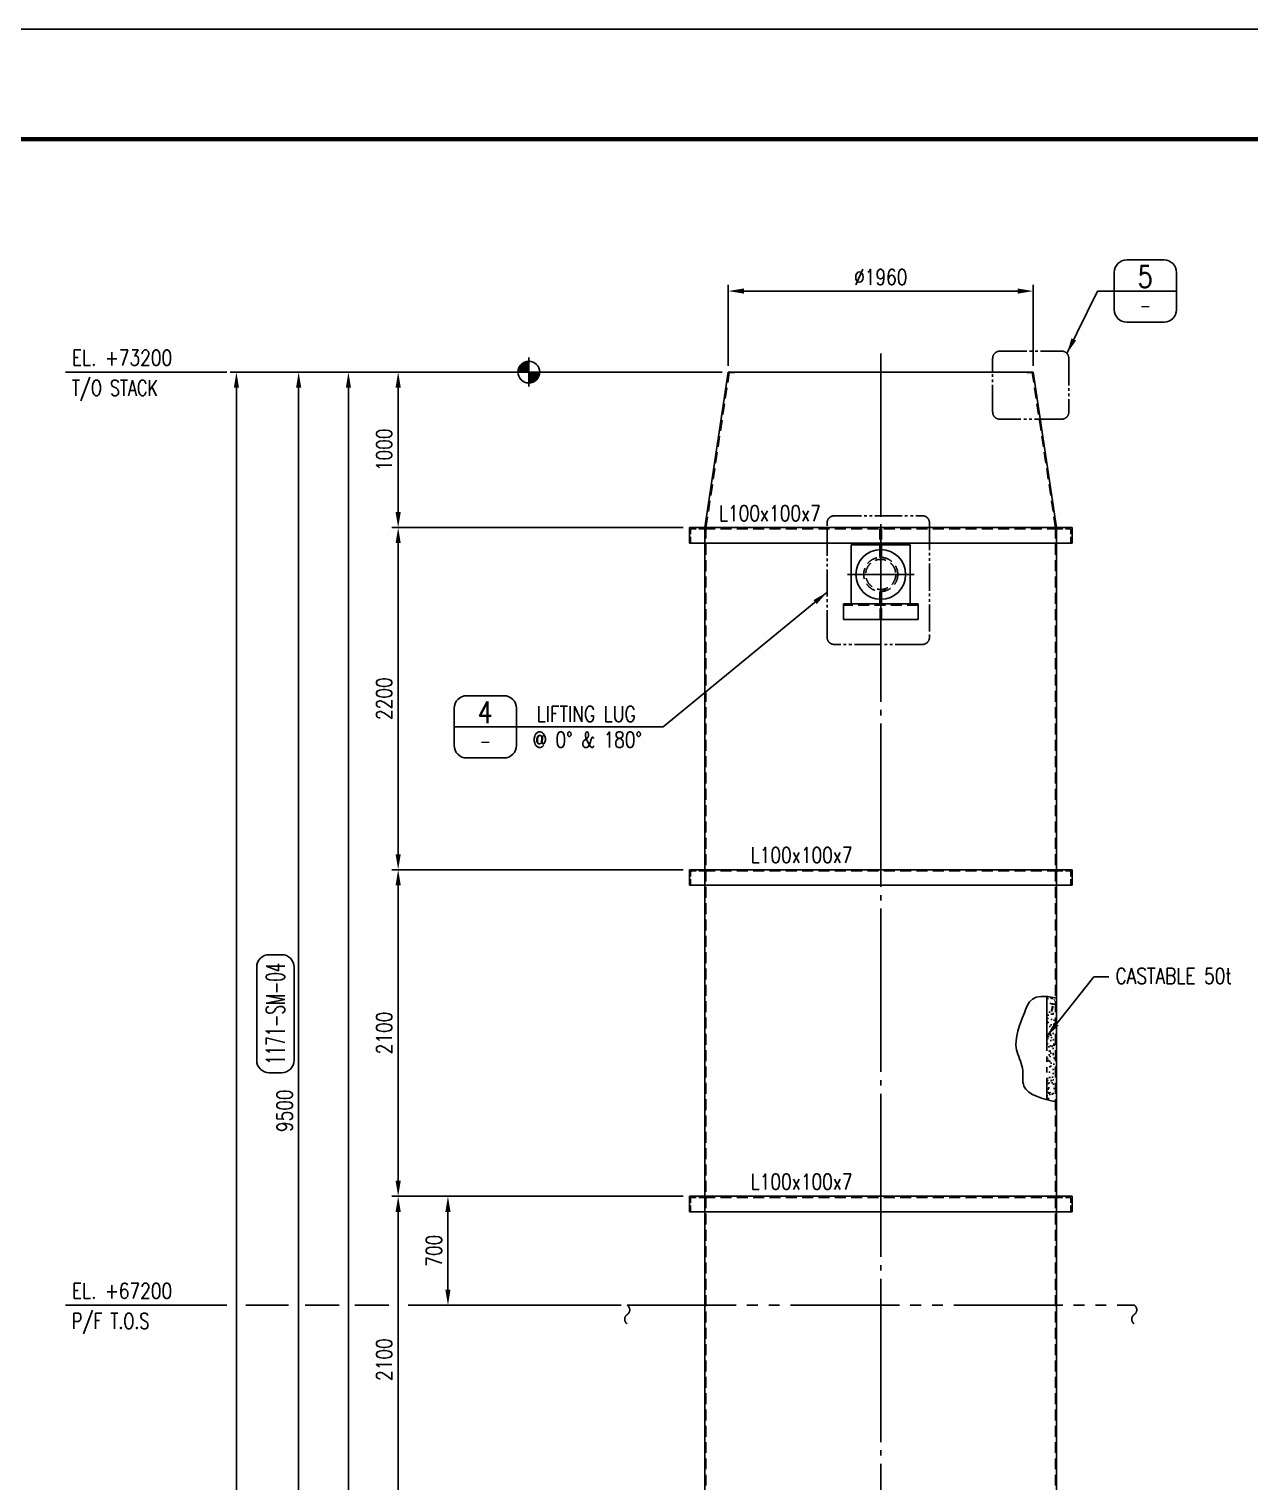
# Model space of a CAD drawing. Header units: millimetres. Extents: x 0 to 134087, y -49114 to 20834.
# Drawn here: x 11676 to 19525, y -15327 to -5985 of the extents above; entities that cross this region are included whole.
import ezdxf
from ezdxf.enums import TextEntityAlignment as Align

# ---------------------------------------------------------------- set-up
doc = ezdxf.new("R2010")
doc.units = ezdxf.units.MM
doc.header["$LTSCALE"] = 35
for name, pattern in [('JNK-CENTER', [34, 30, -1.5, 1, -1.5]), ('JNK-HIDDEN', [3, 2, -1]), ('JNK-PHANTOM', [15, 10, -1, 1, -1, 1, -1]), ('PH2', [15, 10, -1, 1, -1, 1, -1]), ('PHA', [30, 20, -2, 2, -2, 2, -2])]:
    doc.linetypes.add(name, pattern=pattern)
for name, color, linetype in [('CEN-R', 1, 'JNK-CENTER'), ('CON-G', 3, 'Continuous'), ('CON-W', 7, 'Continuous'), ('CON-Y', 2, 'Continuous'), ('det', 2, 'PH2'), ('Dim-W', 7, 'Continuous'), ('HID-Y', 2, 'JNK-HIDDEN'), ('HL', 7, 'Continuous'), ('PAN-W', 6, 'PHA'), ('PHA-M', 6, 'JNK-PHANTOM'), ('STL-OBJT', 7, 'Continuous'), ('TXT-G', 3, 'Continuous'), ('TXT-Y', 2, 'Continuous')]:
    doc.layers.add(name, color=color, linetype=linetype)
doc.styles.add('SIMPLEX', font='simplex.shx', dxfattribs={"width": 0.8})
doc.dimstyles.new('DIM40', dxfattribs={"dimscale": 40, "dimtxt": 2.5, "dimasz": 2.5, "dimexe": 1, "dimexo": 1, "dimgap": 1, "dimtad": 1, "dimdec": 0, "dimdsep": 46, "dimtxsty": 'SIMPLEX', "dimcen": 0, "dimclrd": 7, "dimclre": 7, "dimclrt": 2, "dimadec": 1, "dimazin": 2, "dimtfac": 1, "dimtdec": 0, "dimtix": 1, "dimtmove": 2, "dimatfit": 2, "dimfxl": 1, "dimtolj": 1, "dimtzin": 0, "dimarcsym": 1})

# ---------------------------------------------------------------- blocks, each defined once
blk = doc.blocks.new('TITLE')
at = {"color": 7}
blk.add_line((841, 594.85), (0, 594.85), dxfattribs=at)
at = {"color": 7, "const_width": 0.707}
blk.add_lwpolyline([(823.32, 577.17), (27.94, 577.17)], dxfattribs=at)
blk = doc.blocks.new('A$C3C055926')
at = {"layer": 'HID-Y'}
for p, q in [((100, 100), (0, 100)), ((0, 100), (0, 0)), ((100, 98), (100, 100)), ((0, 0), (2, 0))]:
    blk.add_line(p, q, dxfattribs=at)
at = {"layer": 'HID-Y', "ltscale": 0.5}
for p, q in [((7, 5), (7, 83)), ((95, 93), (17, 93))]:
    blk.add_line(p, q, dxfattribs=at)
at = {"layer": 'HID-Y'}
for centre, radius, start, end in [((95, 98), 5, 270, 0), ((2, 5), 5, 270, 0), ((17, 83), 10, 90, 180)]:
    blk.add_arc(centre, radius, start, end, dxfattribs=at)
blk = doc.blocks.new('A$C2A517C6A')
at = {"layer": 'CON-G'}
for p, q in [((0, 100), (2460, 100)), ((0, 100), (0, 0)), ((2460, 100), (2460, 0)), ((0, 0), (2460, 0))]:
    blk.add_line(p, q, dxfattribs=at)
at = {"layer": 'HID-Y'}
blk.add_line((95, 93), (2365, 93), dxfattribs=at)
at = {"layer": 'CON-G'}
blk.add_blockref('A$C3C055926', (0, 0), dxfattribs=at)
at = {"layer": 'CON-G', "xscale": -1}
blk.add_blockref('A$C3C055926', (2460, 0), dxfattribs=at)
blk = doc.blocks.new('*D981')
at = {"layer": 'DEFPOINTS', "color": 0, "transparency": 16777216}
for p in [(18131.5, -7669.8), (16171.5, -8190.8), (18131.5, -8190.8)]:
    blk.add_point(p, dxfattribs=at)
at = {"layer": 'Dim-W', "color": 7, "linetype": 'ByBlock', "lineweight": -2, "transparency": 16777216}
for p, q in [((16171.5, -8150.8), (16171.5, -7629.8)), ((18131.5, -8150.8), (18131.5, -7629.8)), ((16271.5, -7669.8), (18031.5, -7669.8))]:
    blk.add_line(p, q, dxfattribs=at)
at = {"layer": 'Dim-W', "color": 7, "transparency": 16777216}
for points in [[(16271.5, -7653.1), (16271.5, -7686.4), (16171.5, -7669.8)], [(18031.5, -7653.1), (18031.5, -7686.4), (18131.5, -7669.8)]]:
    blk.add_solid(points, dxfattribs=at)
at = {"layer": 'Dim-W', "color": 2, "transparency": 16777216, "insert": (17151.5, -7579.8), "char_height": 100, "attachment_point": 5, "style": 'SIMPLEX', "bg_fill": 3, "box_fill_scale": 1.1, "bg_fill_color": 256, "bg_fill_true_color": 13158600, "bg_fill_transparency": 0}
blk.add_mtext('\\A1;%%c1960', dxfattribs=at)
blk = doc.blocks.new('det-tag')
at = {"layer": 'CON-Y'}
blk.add_line((5, 0), (-5, 0), dxfattribs=at)
blk.add_lwpolyline([(-3, -5), (3, -5, 0.414214), (5, -3), (5, 3, 0.414214), (3, 5), (-3, 5, 0.414214), (-5, 3), (-5, -3, 0.414214)], format="xyb", close=True, dxfattribs=at)
at = {"layer": 'CON-G', "style": 'SIMPLEX', "width": 0.8}
blk.add_attdef('TAG', text='', height=3.5, dxfattribs=at).set_placement((0.02, 0.58), align=Align.CENTER)
at = {"layer": 'CON-Y', "style": 'SIMPLEX', "width": 0.8}
blk.add_attdef('-8888', text='', height=2, dxfattribs=at).set_placement((0, -3.34), align=Align.CENTER)
blk = doc.blocks.new('*D982')
at = {"layer": 'DEFPOINTS', "color": 0, "transparency": 16777216}
for p in [(16171.5, -8190.8), (13008.8, -27190.8), (15921.5, -27190.8)]:
    blk.add_point(p, dxfattribs=at)
at = {"layer": 'Dim-W', "color": 7, "linetype": 'ByBlock', "lineweight": -2, "transparency": 16777216}
for p, q in [((16131.5, -8190.8), (12968.8, -8190.8)), ((13008.8, -8290.8), (13008.8, -27090.8)), ((15881.5, -27190.8), (12968.8, -27190.8))]:
    blk.add_line(p, q, dxfattribs=at)
at = {"layer": 'Dim-W', "color": 7, "transparency": 16777216}
for points in [[(12992.1, -8290.8), (13025.4, -8290.8), (13008.8, -8190.8)], [(12992.1, -27090.8), (13025.4, -27090.8), (13008.8, -27190.8)]]:
    blk.add_solid(points, dxfattribs=at)
at = {"layer": 'Dim-W', "color": 2, "transparency": 16777216, "insert": (12918.8, -17690.8), "char_height": 100, "attachment_point": 5, "rotation": 90, "style": 'SIMPLEX', "bg_fill": 3, "box_fill_scale": 1.1, "bg_fill_color": 256, "bg_fill_true_color": 13158600, "bg_fill_transparency": 0}
blk.add_mtext('\\A1;19000', dxfattribs=at)
blk = doc.blocks.new('*D983')
at = {"layer": 'DEFPOINTS', "color": 0, "transparency": 16777216}
for p in [(16171.5, -8190.8), (13408.8, -17690.8), (15921.5, -17690.8)]:
    blk.add_point(p, dxfattribs=at)
at = {"layer": 'Dim-W', "color": 7, "linetype": 'ByBlock', "lineweight": -2, "transparency": 16777216}
for p, q in [((16131.5, -8190.8), (13368.8, -8190.8)), ((13408.8, -8290.8), (13408.8, -17590.8)), ((15881.5, -17690.8), (13368.8, -17690.8))]:
    blk.add_line(p, q, dxfattribs=at)
at = {"layer": 'Dim-W', "color": 7, "transparency": 16777216}
for points in [[(13392.1, -8290.8), (13425.4, -8290.8), (13408.8, -8190.8)], [(13392.1, -17590.8), (13425.4, -17590.8), (13408.8, -17690.8)]]:
    blk.add_solid(points, dxfattribs=at)
at = {"layer": 'Dim-W', "color": 2, "transparency": 16777216, "insert": (13318.8, -12940.8), "char_height": 100, "attachment_point": 5, "rotation": 90, "style": 'SIMPLEX', "bg_fill": 3, "box_fill_scale": 1.1, "bg_fill_color": 256, "bg_fill_true_color": 13158600, "bg_fill_transparency": 0}
blk.add_mtext('\\A1;9500', dxfattribs=at)
blk = doc.blocks.new('DUCT-TAG')
at = {"layer": 'CON-G'}
blk.add_lwpolyline([(-9.49, -1), (-9.49, 1, -0.414214), (-7.49, 3), (7.49, 3, -0.414214), (9.49, 1), (9.49, -1, -0.414214), (7.49, -3), (-7.49, -3, -0.414214)], format="xyb", close=True, dxfattribs=at)
at = {"layer": 'CON-G', "style": 'SIMPLEX', "width": 1.246304}
blk.add_attdef('NAME', text='', height=3, dxfattribs=at).set_placement((-8.19, -1.5), (8.19, -1.5), align=Align.FIT)
at = {"layer": 'CON-Y', "style": 'SIMPLEX'}
blk.add_attdef('ELEVATION', text='', height=2, dxfattribs=at).set_placement((0, -6.02), align=Align.CENTER)
blk = doc.blocks.new('FS-MARK')
h = blk.add_hatch(color=256)
edge = h.paths.add_edge_path()
edge.add_arc((0, 0), 1.75, 90, 180)
edge.add_line((-1.75, 0), (0, 0))
edge.add_line((0, 0), (0, 1.75))
h = blk.add_hatch(color=256)
edge = h.paths.add_edge_path()
edge.add_line((0, 0), (0, -1.75))
edge.add_arc((0, 0), 1.75, 270, 360)
edge.add_line((1.75, 0), (0, 0))
for p, q in [((2.33, 0), (-2.33, 0)), ((0, 2.33), (0, -2.33))]:
    blk.add_line(p, q)
blk.add_circle((0, 0), 1.75)
at = {"layer": 'CON-Y', "style": 'SIMPLEX', "width": 0.8}
blk.add_attdef('F.S.', (3.19, 1), '', height=2.5, dxfattribs=at)
blk = doc.blocks.new('*D985')
at = {"layer": 'DEFPOINTS', "color": 0, "transparency": 16777216}
for p in [(13728.8, -8190.8), (13728.8, -23390.8), (16021.5, -23390.8)]:
    blk.add_point(p, dxfattribs=at)
at = {"layer": 'Dim-W', "color": 7, "linetype": 'ByBlock', "lineweight": -2, "transparency": 16777216}
for p, q in [((13728.8, -8290.8), (13728.8, -23290.8)), ((15981.5, -23390.8), (13688.8, -23390.8))]:
    blk.add_line(p, q, dxfattribs=at)
at = {"layer": 'Dim-W', "color": 7, "transparency": 16777216}
for points in [[(13712.1, -8290.8), (13745.4, -8290.8), (13728.8, -8190.8)], [(13712.1, -23290.8), (13745.4, -23290.8), (13728.8, -23390.8)]]:
    blk.add_solid(points, dxfattribs=at)
at = {"layer": 'Dim-W', "color": 2, "transparency": 16777216, "insert": (13612.6, -15790.8), "char_height": 100, "attachment_point": 5, "rotation": 90, "style": 'SIMPLEX', "bg_fill": 3, "box_fill_scale": 1.1, "bg_fill_color": 256, "bg_fill_true_color": 13158600, "bg_fill_transparency": 0}
blk.add_mtext('\\A1;15200 (PL-6t)', dxfattribs=at)
blk = doc.blocks.new('*D987')
at = {"layer": 'DEFPOINTS', "color": 0, "transparency": 16777216}
for p in [(14048.8, -8190.8), (14048.8, -9190.8), (15921.5, -9190.8)]:
    blk.add_point(p, dxfattribs=at)
at = {"layer": 'Dim-W', "color": 7, "linetype": 'ByBlock', "lineweight": -2, "transparency": 16777216}
for p, q in [((14048.8, -8290.8), (14048.8, -9090.8)), ((15881.5, -9190.8), (14008.8, -9190.8))]:
    blk.add_line(p, q, dxfattribs=at)
at = {"layer": 'Dim-W', "color": 7, "transparency": 16777216}
for points in [[(14032.1, -8290.8), (14065.4, -8290.8), (14048.8, -8190.8)], [(14032.1, -9090.8), (14065.4, -9090.8), (14048.8, -9190.8)]]:
    blk.add_solid(points, dxfattribs=at)
at = {"layer": 'Dim-W', "color": 2, "transparency": 16777216, "insert": (13958.8, -8690.8), "char_height": 100, "attachment_point": 5, "rotation": 90, "style": 'SIMPLEX', "bg_fill": 3, "box_fill_scale": 1.1, "bg_fill_color": 256, "bg_fill_true_color": 13158600, "bg_fill_transparency": 0}
blk.add_mtext('\\A1;1000', dxfattribs=at)
blk = doc.blocks.new('*D988')
at = {"layer": 'DEFPOINTS', "color": 0, "transparency": 16777216}
for p in [(14048.8, -9190.8), (14048.8, -11390.8), (15921.5, -11390.8)]:
    blk.add_point(p, dxfattribs=at)
at = {"layer": 'Dim-W', "color": 7, "linetype": 'ByBlock', "lineweight": -2, "transparency": 16777216}
for p, q in [((14048.8, -9290.8), (14048.8, -11290.8)), ((15881.5, -11390.8), (14008.8, -11390.8))]:
    blk.add_line(p, q, dxfattribs=at)
at = {"layer": 'Dim-W', "color": 7, "transparency": 16777216}
for points in [[(14032.1, -9290.8), (14065.4, -9290.8), (14048.8, -9190.8)], [(14032.1, -11290.8), (14065.4, -11290.8), (14048.8, -11390.8)]]:
    blk.add_solid(points, dxfattribs=at)
at = {"layer": 'Dim-W', "color": 2, "transparency": 16777216, "insert": (13958.8, -10290.8), "char_height": 100, "attachment_point": 5, "rotation": 90, "style": 'SIMPLEX', "bg_fill": 3, "box_fill_scale": 1.1, "bg_fill_color": 256, "bg_fill_true_color": 13158600, "bg_fill_transparency": 0}
blk.add_mtext('\\A1;2200', dxfattribs=at)
blk = doc.blocks.new('*D989')
at = {"layer": 'DEFPOINTS', "color": 0, "transparency": 16777216}
for p in [(14048.8, -11390.8), (14048.8, -13490.8), (15921.5, -13490.8)]:
    blk.add_point(p, dxfattribs=at)
at = {"layer": 'Dim-W', "color": 7, "linetype": 'ByBlock', "lineweight": -2, "transparency": 16777216}
for p, q in [((14048.8, -11490.8), (14048.8, -13390.8)), ((15881.5, -13490.8), (14008.8, -13490.8))]:
    blk.add_line(p, q, dxfattribs=at)
at = {"layer": 'Dim-W', "color": 7, "transparency": 16777216}
for points in [[(14032.1, -11490.8), (14065.4, -11490.8), (14048.8, -11390.8)], [(14032.1, -13390.8), (14065.4, -13390.8), (14048.8, -13490.8)]]:
    blk.add_solid(points, dxfattribs=at)
at = {"layer": 'Dim-W', "color": 2, "transparency": 16777216, "insert": (13958.8, -12440.8), "char_height": 100, "attachment_point": 5, "rotation": 90, "style": 'SIMPLEX', "bg_fill": 3, "box_fill_scale": 1.1, "bg_fill_color": 256, "bg_fill_true_color": 13158600, "bg_fill_transparency": 0}
blk.add_mtext('\\A1;2100', dxfattribs=at)
blk = doc.blocks.new('*D990')
at = {"layer": 'DEFPOINTS', "color": 0, "transparency": 16777216}
for p in [(14048.8, -13490.8), (14048.8, -15590.8), (15921.5, -15590.8)]:
    blk.add_point(p, dxfattribs=at)
at = {"layer": 'Dim-W', "color": 7, "linetype": 'ByBlock', "lineweight": -2, "transparency": 16777216}
for p, q in [((14048.8, -13590.8), (14048.8, -15490.8)), ((15881.5, -15590.8), (14008.8, -15590.8))]:
    blk.add_line(p, q, dxfattribs=at)
at = {"layer": 'Dim-W', "color": 7, "transparency": 16777216}
for points in [[(14032.1, -13590.8), (14065.4, -13590.8), (14048.8, -13490.8)], [(14032.1, -15490.8), (14065.4, -15490.8), (14048.8, -15590.8)]]:
    blk.add_solid(points, dxfattribs=at)
at = {"layer": 'Dim-W', "color": 2, "transparency": 16777216, "insert": (13958.8, -14540.8), "char_height": 100, "attachment_point": 5, "rotation": 90, "style": 'SIMPLEX', "bg_fill": 3, "box_fill_scale": 1.1, "bg_fill_color": 256, "bg_fill_true_color": 13158600, "bg_fill_transparency": 0}
blk.add_mtext('\\A1;2100', dxfattribs=at)
blk = doc.blocks.new('*D996')
at = {"layer": 'DEFPOINTS', "color": 0, "transparency": 16777216}
for p in [(14368.8, -13490.8), (14368.8, -14190.8), (15521.5, -14190.8)]:
    blk.add_point(p, dxfattribs=at)
at = {"layer": 'Dim-W', "color": 7, "linetype": 'ByBlock', "lineweight": -2, "transparency": 16777216}
for p, q in [((14368.8, -13590.8), (14368.8, -14090.8)), ((15481.5, -14190.8), (14328.8, -14190.8))]:
    blk.add_line(p, q, dxfattribs=at)
at = {"layer": 'Dim-W', "color": 7, "transparency": 16777216}
for points in [[(14352.1, -13590.8), (14385.4, -13590.8), (14368.8, -13490.8)], [(14352.1, -14090.8), (14385.4, -14090.8), (14368.8, -14190.8)]]:
    blk.add_solid(points, dxfattribs=at)
at = {"layer": 'Dim-W', "color": 2, "transparency": 16777216, "insert": (14278.8, -13840.8), "char_height": 100, "attachment_point": 5, "rotation": 90, "style": 'SIMPLEX', "bg_fill": 3, "box_fill_scale": 1.1, "bg_fill_color": 256, "bg_fill_true_color": 13158600, "bg_fill_transparency": 0}
blk.add_mtext('\\A1;700', dxfattribs=at)
blk = doc.blocks.new('A$C20096044')
at = {"layer": 'CEN-R'}
for p, q in [((240, 0), (240, 638)), ((454, 314), (26, 314)), ((427.5, 314), (52.5, 314)), ((268.4, 208.2), (265.1, 220.5))]:
    blk.add_line(p, q, dxfattribs=at)
at = {"layer": 'CON-G'}
for p, q in [((50, 124), (50, 504)), ((430, 504), (50, 504)), ((235, 514), (235, 473.9)), ((245, 514), (245, 473.9)), ((430, 124), (430, 504)), ((480, 124), (0, 124)), ((0, 24), (0, 124)), ((235, 154.1), (235, 124)), ((245, 154.1), (245, 124)), ((480, 24), (480, 124)), ((480, 24), (0, 24))]:
    blk.add_line(p, q, dxfattribs=at)
blk.add_circle((240, 314), 160, dxfattribs=at)
at = {"layer": 'HID-Y'}
for p, q in [((235, 608), (235, 514)), ((245, 608), (245, 514)), ((235, 473.9), (235, 423.4)), ((245, 473.9), (245, 423.4)), ((235, 154.1), (235, 204.6)), ((245, 154.1), (245, 204.6)), ((265.5, 207.4), (262.2, 219.7)), ((271.3, 209), (268, 221.2)), ((480, 117), (0, 117)), ((235.5, 24), (235.5, 117)), ((244.5, 24), (244.5, 117))]:
    blk.add_line(p, q, dxfattribs=at)
for radius in [109.5, 96.8]:
    blk.add_circle((240, 314), radius, dxfattribs=at)

msp = doc.modelspace()

# ---------------------------------------------------------------- hatches: boundary and pattern name
at = {"layer": 'CON-W'}
h = msp.add_hatch(dxfattribs=at)
h.set_pattern_fill('AR-CONC', color=256, scale=0.4, style=0)
h.set_pattern_definition([(50, (178393.54, 41657.98), (72.873868, -6.375634), [7.62, -83.82]), (355, (178393.54, 41657.98), (-14.09713, 76.422657), [6.096, -67.056]), (100.451, (178399.614, 41657.45), (58.777, 70.046675), [6.476, -71.236]), (46.1842, (178393.54, 41678.3), (108.431616, -16.81693), [11.43, -125.73]), (96.6356, (178402.58, 41676.9), (94.961694, 98.97022), [9.714, -106.854]), (351.184, (178393.54, 41678.3), (94.96184, 98.97005), [9.144, -100.584]), (21, (178403.7, 41673.22), (60.645952, -40.906207), [7.62, -83.82]), (326, (178403.7, 41673.22), (24.72081, 73.675186), [6.096, -67.056]), (71.4514, (178408.755, 41669.81), (85.366596, 32.769143), [6.476, -71.236]), (37.5, (178393.54, 41657.978), (1.2354413, 33.8220155), [0, -66.2432, 0, -68.072, 0, -67.31]), (7.5, (178393.54, 41657.978), (26.727865, 40.07223), [0, -38.8112, 0, -64.7192, 0, -25.654]), (327.5, (178370.884, 41657.978), (54.236238, -2.2914976), [0, -25.4, 0, -79.248, 0, -105.156]), (317.5, (178360.724, 41657.98), (59.251673, 10.170596), [0, -33.02, 0, -52.6288, 0, -74.676])])
edge = h.paths.add_edge_path()
edge.add_spline(control_points=[(18269.5368, -12213.991), (18250.7908, -12209.6003), (18234.2271, -12206.8726), (18219.5368, -12205.6034)], knot_values=[112.971929563, 112.971929563, 112.971929563, 112.971929563, 138.767778602, 138.767778602, 138.767778602, 138.767778602], degree=3, periodic=0)
edge.add_line((18219.5368, -12205.6034), (18219.5368, -12867.6173))
edge.add_spline(control_points=[(18219.5368, -12867.6173), (18236.4879, -12872.5802), (18253.4671, -12876.9632), (18269.5368, -12881.0226)], knot_values=[873.184071324, 873.184071324, 873.184071324, 873.184071324, 912.407484559, 912.407484559, 912.407484559, 912.407484559], degree=3, periodic=0)
edge.add_line((18269.5368, -12881.0226), (18269.5368, -12213.991))

# ---------------------------------------------------------------- linework, layer by layer
at = {"layer": 'CEN-R'}
msp.add_line((17151.5368, -8070.7612), (17151.5368, -27920.7191), dxfattribs=at)
at = {"layer": 'CON-G'}
for p, q in [((16021.5368, -9190.7612), (16171.5368, -8190.7612)), ((18131.5368, -8190.7612), (16171.5368, -8190.7612)), ((18281.5368, -9190.7612), (18131.5368, -8190.7612)), ((16021.5368, -17690.7612), (16021.5368, -9190.7612)), ((18281.5368, -9190.7612), (16021.5368, -9190.7612)), ((18281.5368, -9190.7612), (18281.5368, -17690.7612))]:
    msp.add_line(p, q, dxfattribs=at)
at = {"layer": 'CON-W'}
msp.add_open_spline([(18281.5368, -12216.4387), (18118.1523, -12177.8373), (18083.3529, -12309.3198), (17987.4464, -12512.1387), (18078.9221, -12662.3014), (18041.2543, -12826.4266), (18195.5909, -12864.945), (18281.5368, -12883.5409)], degree=3, knots=[108.476968932, 108.476968932, 108.476968932, 108.476968932, 308.574105399, 522.161017244, 630.663021178, 735.273784482, 920.648625781, 920.648625781, 920.648625781, 920.648625781], dxfattribs=at)
at = {"layer": 'det', "ltscale": 0.5}
msp.add_lwpolyline([(16851.7956, -9114.8752), (17419.7901, -9114.8752, -0.414213562), (17464.7901, -9159.8752), (17464.7901, -9896.896, -0.414213562), (17419.7901, -9941.896), (16851.7956, -9941.896, -0.414213562), (16806.7956, -9896.896), (16806.7956, -9159.8752, -0.414213562)], format="xyb", close=True, dxfattribs=at)
at = {"layer": 'HID-Y'}
for p, q in [((16027.5368, -9191.2087), (16177.604, -8190.7612)), ((16227.604, -8190.7612), (16227.604, -8193.7612)), ((18075.4697, -8190.7612), (18075.4697, -8193.7612)), ((18275.5368, -9191.2087), (18125.4697, -8190.7612)), ((16027.5368, -9191.2087), (16027.5368, -17690.7612)), ((18275.5368, -9191.2087), (18275.5368, -17690.7612))]:
    msp.add_line(p, q, dxfattribs=at)
at = {"layer": 'HID-Y', "ltscale": 0.5}
for p, q in [((16177.154, -8193.7612), (16227.604, -8193.7612)), ((18125.9197, -8193.7612), (18075.4697, -8193.7612))]:
    msp.add_line(p, q, dxfattribs=at)
at = {"layer": 'PAN-W'}
msp.add_line((15521.5368, -14190.7612), (18781.5368, -14190.7612), dxfattribs=at)
for points in [[(15521.5368, -14190.7612, -0.535183758), (15521.5368, -14250.7612, 0.535183758), (15521.5368, -14310.7612)], [(18781.5368, -14190.7612, -0.535183758), (18781.5368, -14250.7612, 0.535183758), (18781.5368, -14310.7612)]]:
    msp.add_lwpolyline(points, format="xyb", dxfattribs=at)
at = {"layer": 'PHA-M'}
msp.add_line((18219.5368, -12205.6034), (18219.5368, -12867.6173), dxfattribs=at)
at = {"layer": 'STL-OBJT'}
msp.add_line((18545.2605, -7669.7778), (18652.9477, -7669.7778), dxfattribs=at)

# ---------------------------------------------------------------- block references
at = {"linetype": 'ByBlock', "xscale": 39.99999999599993, "yscale": 39.99999999599993, "zscale": 39.99999999599993}
msp.add_blockref('TITLE', (495.1219, -29779.1804), dxfattribs=at)
at = {"layer": 'CON-G'}
for p in [(15921.5368, -9290.7613), (15921.5368, -11490.7613), (15921.5368, -13590.7613)]:
    msp.add_blockref('A$C2A517C6A', p, dxfattribs=at)
at = {"layer": 'CON-Y'}
ref = msp.add_blockref('det-tag', (18852.9477, -7669.7778), dxfattribs=dict(at, xscale=-40, yscale=40, zscale=40))
ref.add_attrib('TAG', '5', dxfattribs={"layer": 'CON-G', "height": 140, "style": 'SIMPLEX', "width": 0.8}).set_placement((18852.0144, -7646.5778), align=Align.CENTER)
ref.add_attrib('-8888', '-', dxfattribs={"height": 80, "style": 'SIMPLEX', "width": 0.8}).set_placement((18852.9477, -7803.3778), align=Align.CENTER)
at = {"layer": 'Dim-W'}
msp.add_blockref('A$C20096044', (16911.5369, -9805.7612), dxfattribs=at)

# ---------------------------------------------------------------- texts
at = {"layer": 'Dim-W', "color": 2, "style": 'SIMPLEX', "width": 0.8}
msp.add_text('L100x100x7', height=100, dxfattribs=at).set_placement((16111.4747, -9148.595))
at = {"layer": 'TXT-Y', "color": 2, "style": 'SIMPLEX'}
for s, width, p in [('EL. +73200', 0.8, (11950.9099, -8148.6818)), ('T/O STACK', 0.75, (11950.9099, -8342.4953)), ('L100x100x7', 0.8, (16315.5191, -11346.636)), ('CASTABLE 50t', 0.8, (18661.2735, -12124.2358)), ('L100x100x7', 0.8, (16315.5191, -13446.636)), ('EL. +67200', 0.8, (11950.9099, -14148.6446)), ('P/F T.O.S', 0.75, (11950.9099, -14342.4581))]:
    msp.add_text(s, height=100, dxfattribs=dict(at, width=width)).set_placement(p)

# ---------------------------------------------------------------- leaders
at = {"layer": 'Dim-W'}
msp.add_leader([(18348.5137, -8070.8234), (18545.2605, -7669.7778)], dimstyle='DIM40', override={"dimgap": 1, "dimtad": 0, "dimcen": 0, "dimtfill": 1}, dxfattribs=at)
at = {"layer": 'STL-OBJT'}
msp.add_leader([(18220.1475, -12460.675), (18521.662, -12080.1925), (18617.1802, -12080.1925)], dimstyle='DIM40', dxfattribs=at)

# ---------------------------------------------------------------- next in the draw order: dimensions: what is measured, and where the dimension line sits
at = {"layer": 'Dim-W'}
dim = msp.add_linear_dim(base=(18131.5368, -7669.7778), p1=(16171.5368, -8190.7612), p2=(18131.5368, -8190.7612), text='%%c<>', dimstyle='DIM40', override={"dimcen": 0, "dimtfill": 1}, dxfattribs=at)
dim.commit()
dim.dimension.update_dxf_attribs({"geometry": '*D981', "text_midpoint": (17151.5368, -7579.7778)})

# ---------------------------------------------------------------- next in the draw order: linework, layer by layer
at = {"layer": 'det', "ltscale": 0.5}
msp.add_lwpolyline([(17916.1414, -8056.3703), (18315.47, -8056.3703, -0.414213562), (18360.47, -8101.3703), (18360.47, -8448.1975, -0.414213562), (18315.47, -8493.1975), (17916.1414, -8493.1975, -0.414213562), (17871.1414, -8448.1975), (17871.1414, -8101.3703, -0.414213562)], format="xyb", close=True, dxfattribs=at)

# ---------------------------------------------------------------- next in the draw order: dimensions: what is measured, and where the dimension line sits
at = {"layer": 'Dim-W'}
dim = msp.add_linear_dim(base=(13008.7579, -27190.7612), p1=(16171.5368, -8190.7612), p2=(15921.5368, -27190.7612), angle=90, dimstyle='DIM40', override={"dimcen": 0, "dimtfill": 1}, dxfattribs=at)
dim.commit()
dim.dimension.update_dxf_attribs({"geometry": '*D982', "text_midpoint": (12918.7579, -17690.7612)})

# ---------------------------------------------------------------- next in the draw order: linework, layer by layer
for p, q in [((12947.4871, -8190.7652), (11910.7914, -8190.7985)), ((12946.8205, -14190.7437), (11910.7914, -14190.7612))]:
    msp.add_line(p, q, dxfattribs=at)

# ---------------------------------------------------------------- next in the draw order: dimensions: what is measured, and where the dimension line sits
dim = msp.add_linear_dim(base=(13408.7579, -17690.7612), p1=(16171.5368, -8190.7612), p2=(15921.5368, -17690.7612), angle=90, dimstyle='DIM40', override={"dimcen": 0, "dimtfill": 1}, dxfattribs=at)
dim.commit()
dim.dimension.update_dxf_attribs({"geometry": '*D983', "text_midpoint": (13318.7579, -12940.7612)})

# ---------------------------------------------------------------- next in the draw order: linework, layer by layer
msp.add_line((13344.3912, -14190.737), (13070.0286, -14190.7416), dxfattribs=at)

# ---------------------------------------------------------------- next in the draw order: block references
at = {"layer": 'CON-W', "xscale": 40, "yscale": 40, "zscale": 40}
msp.add_blockref('FS-MARK', (14888.6853, -8190.7516), dxfattribs=at)
at = {"layer": 'TXT-G'}
ref = msp.add_blockref('DUCT-TAG', (13259.2693, -12316.4624), dxfattribs=dict(at, xscale=40, yscale=40, zscale=40, rotation=90))
ref.add_attrib('NAME', '1171-SM-04', dxfattribs={"layer": 'CON-G', "height": 120, "rotation": 90, "style": 'SIMPLEX', "width": 0.576181}).set_placement((13319.2693, -12644.0624), (13319.2693, -11988.8624), align=Align.FIT)

# ---------------------------------------------------------------- next in the draw order: dimensions: what is measured, and where the dimension line sits
at = {"layer": 'Dim-W'}
dim = msp.add_linear_dim(base=(13728.7579, -23390.7612), p1=(13728.7579, -8190.7612), p2=(16021.5368, -23390.7612), angle=90, text='<> (PL-6t)', dimstyle='DIM40', override={"dimcen": 0, "dimtfill": 1}, dxfattribs=at)
dim.commit()
dim.dimension.update_dxf_attribs({"geometry": '*D985', "text_midpoint": (13612.5674, -15790.7612)})

# ---------------------------------------------------------------- next in the draw order: linework, layer by layer
msp.add_line((13669.3856, -14190.7315), (13450.8545, -14190.7352), dxfattribs=at)

# ---------------------------------------------------------------- next in the draw order: dimensions: what is measured, and where the dimension line sits
dim = msp.add_linear_dim(base=(14048.7579, -9190.7612), p1=(14048.7579, -8190.7612), p2=(15921.5368, -9190.7612), angle=90, dimstyle='DIM40', override={"dimcen": 0, "dimtfill": 1}, dxfattribs=at)
dim.commit()
dim.dimension.update_dxf_attribs({"geometry": '*D987', "text_midpoint": (13958.7579, -8690.7612)})

# ---------------------------------------------------------------- next in the draw order: dimensions: what is measured, and where the dimension line sits
dim = msp.add_linear_dim(base=(14048.7579, -11390.7612), p1=(14048.7579, -9190.7612), p2=(15921.5368, -11390.7612), angle=90, dimstyle='DIM40', override={"dimcen": 0, "dimtfill": 1}, dxfattribs=at)
dim.commit()
dim.dimension.update_dxf_attribs({"geometry": '*D988', "text_midpoint": (13958.7579, -10290.7612)})

# ---------------------------------------------------------------- next in the draw order: linework, layer by layer
at = {"layer": 'STL-OBJT'}
msp.add_line((15751.7321, -10472.012), (14809.2122, -10472.012), dxfattribs=at)

# ---------------------------------------------------------------- next in the draw order: block references
at = {"layer": 'HL'}
ref = msp.add_blockref('det-tag', (14609.2122, -10472.012), dxfattribs=dict(at, xscale=-40, yscale=40, zscale=40, rotation=359.9999999999479))
ref.add_attrib('TAG', '4', dxfattribs={"layer": 'CON-G', "height": 140, "rotation": 360, "style": 'SIMPLEX', "width": 0.8}).set_placement((14608.2788, -10448.812), align=Align.CENTER)
ref.add_attrib('-8888', '-', dxfattribs={"layer": 'CON-Y', "height": 80, "rotation": 360, "style": 'SIMPLEX', "width": 0.8}).set_placement((14609.2122, -10605.612), align=Align.CENTER)

# ---------------------------------------------------------------- next in the draw order: texts
at = {"layer": 'TXT-Y', "style": 'SIMPLEX', "width": 0.8}
for s, p in [('LIFTING LUG', (14938.5796, -10439.5446)), ('@ 0%%D & 180%%D', (14912.9568, -10604.3201))]:
    msp.add_text(s, height=100, rotation=360, dxfattribs=at).set_placement(p)

# ---------------------------------------------------------------- next in the draw order: dimensions: what is measured, and where the dimension line sits
at = {"layer": 'Dim-W'}
dim = msp.add_linear_dim(base=(14048.7579, -13490.7612), p1=(14048.7579, -11390.7612), p2=(15921.5368, -13490.7612), angle=90, dimstyle='DIM40', override={"dimcen": 0, "dimtfill": 1}, dxfattribs=at)
dim.commit()
dim.dimension.update_dxf_attribs({"geometry": '*D989', "text_midpoint": (13958.7579, -12440.7612)})

# ---------------------------------------------------------------- next in the draw order: leaders
msp.add_leader([(16806.7956, -9606.1776), (15751.7321, -10472.012)], dimstyle='DIM40', override={"dimgap": 1, "dimtad": 0, "dimcen": 0, "dimtix": 0, "dimtfill": 1}, dxfattribs=at)

# ---------------------------------------------------------------- next in the draw order: dimensions: what is measured, and where the dimension line sits
dim = msp.add_linear_dim(base=(14048.7579, -15590.7612), p1=(14048.7579, -13490.7612), p2=(15921.5368, -15590.7612), angle=90, dimstyle='DIM40', override={"dimcen": 0, "dimtfill": 1}, dxfattribs=at)
dim.commit()
dim.dimension.update_dxf_attribs({"geometry": '*D990', "text_midpoint": (13958.7579, -14540.7612)})

# ---------------------------------------------------------------- next in the draw order: linework, layer by layer
msp.add_line((13989.3856, -14190.7315), (13770.8545, -14190.7352), dxfattribs=at)

# ---------------------------------------------------------------- next in the draw order: dimensions: what is measured, and where the dimension line sits
dim = msp.add_linear_dim(base=(14368.7579, -14190.7612), p1=(14368.7579, -13490.7612), p2=(15521.5368, -14190.7612), angle=90, dimstyle='DIM40', override={"dimcen": 0, "dimtfill": 1}, dxfattribs=at)
dim.commit()
dim.dimension.update_dxf_attribs({"geometry": '*D996', "text_midpoint": (14278.7579, -13840.7612)})

# ---------------------------------------------------------------- next in the draw order: linework, layer by layer
msp.add_line((14346.5377, -14190.7261), (14112.6588, -14190.7294), dxfattribs=at)

doc.saveas('drawing.dxf')
